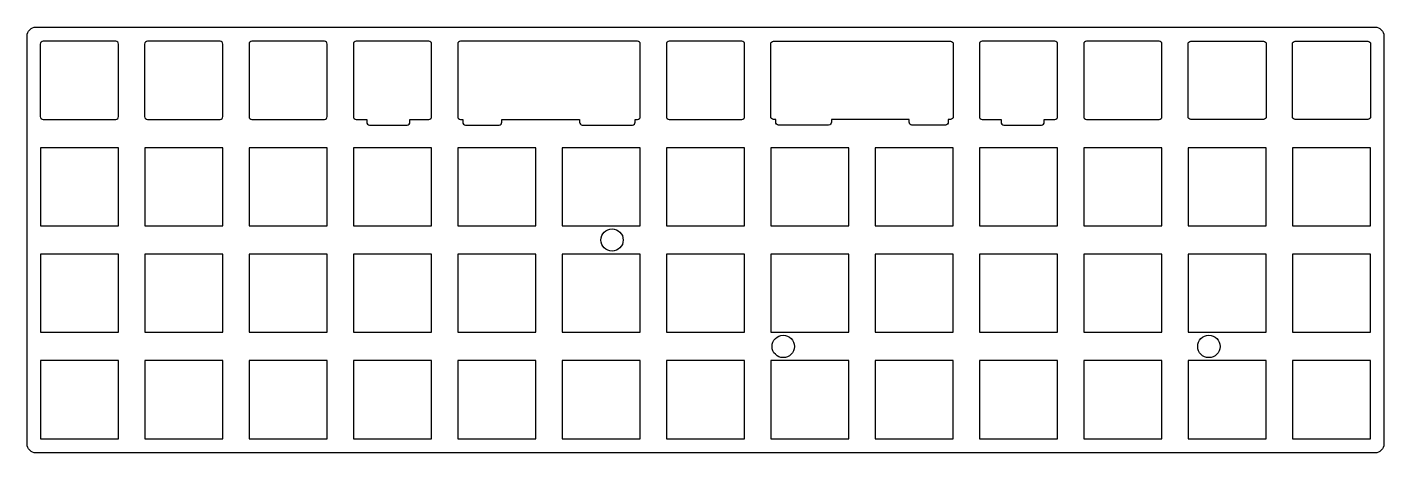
# Model space of a CAD drawing. Header units: millimetres. Extents: x -271 to -28, y 29 to 105.
import ezdxf

# ---------------------------------------------------------------- set-up
doc = ezdxf.new("R2010")
doc.units = ezdxf.units.MM
doc.layers.get('0').update_dxf_attribs({"linetype": 'CONTINUOUS'})

msp = doc.modelspace()

# ---------------------------------------------------------------- linework, layer by layer
for points in [[(-269.296, 104.775032), (-29.5835, 104.775032, -0.4142135624), (-27.996, 103.187532), (-27.996, 30.162532, -0.4142135624), (-29.5835, 28.575032), (-269.296, 28.575032, -0.4142135624), (-270.8835, 30.162532), (-270.8835, 103.187532, -0.4142135624)], [(-268.023553, 88.253553), (-255.023553, 88.253553, 0.4142135624), (-254.523553, 88.753553), (-254.523553, 101.753552, 0.4142135624), (-255.023553, 102.253552), (-268.023553, 102.253552, 0.4142135624), (-268.523553, 101.753552), (-268.523553, 88.753553, 0.4142135624)], [(-235.843553, 88.753553), (-235.843553, 101.753552, 0.4142135624), (-236.343553, 102.253552), (-249.343553, 102.253552, 0.4142135624), (-249.843553, 101.753552), (-249.843553, 88.753553, 0.4142135624), (-249.343553, 88.253553), (-236.343553, 88.253553, 0.4142135624)], [(-231.163553, 101.753552), (-231.163553, 88.753553, 0.4142135624), (-230.663553, 88.253553), (-217.663553, 88.253553, 0.4142135624), (-217.163553, 88.753553), (-217.163553, 101.753552, 0.4142135624), (-217.663553, 102.253552), (-230.663553, 102.253552, 0.4142135624)], [(-202.853553, 102.253552), (-203.593553, 102.253552), (-208.853553, 102.253552), (-209.593553, 102.253552), (-211.983553, 102.253552, 0.4142135624), (-212.483553, 101.753552), (-212.483553, 88.753553, 0.4142135624), (-211.983553, 88.253553), (-210.093553, 88.253553), (-210.093553, 87.753553, 0.4142135624), (-209.593553, 87.253553), (-208.853553, 87.253553), (-203.593553, 87.253553), (-202.853553, 87.253553, 0.4142135624), (-202.353553, 87.753553), (-202.353553, 88.253553), (-198.983553, 88.253553, 0.4142135624), (-198.483553, 88.753553), (-198.483553, 101.753552, 0.4142135624), (-198.983553, 102.253552)], [(-164.753553, 87.253553), (-162.525553, 87.253553, 0.4142135624), (-162.025553, 87.753553), (-162.025553, 88.253553), (-161.623553, 88.253553, 0.4142135624), (-161.123553, 88.753553), (-161.123553, 101.753552, 0.4142135624), (-161.623553, 102.253552), (-162.525553, 102.253552), (-164.753553, 102.253552), (-165.493553, 102.253552), (-168.525553, 102.253552), (-170.753553, 102.253552), (-170.963553, 102.253552), (-171.493553, 102.253552), (-174.623553, 102.253552), (-180.303553, 102.253552), (-183.963553, 102.253552), (-186.401553, 102.253552), (-192.401553, 102.253552), (-193.303553, 102.253552, 0.4142135624), (-193.803553, 101.753552), (-193.803553, 88.753553, 0.4142135624), (-193.303553, 88.253553), (-192.901553, 88.253553), (-192.901553, 87.753553, 0.4142135624), (-192.401553, 87.253553), (-186.401553, 87.253553, 0.4142135624), (-185.901553, 87.753553), (-185.901553, 88.253553), (-183.963553, 88.253553), (-180.303553, 88.253553), (-174.623553, 88.253553), (-171.993553, 88.253553), (-171.993553, 87.753553, 0.4142135624), (-171.493553, 87.253553), (-170.753553, 87.253553), (-168.525553, 87.253553), (-165.493553, 87.253553)], [(-142.443553, 88.753553), (-142.443553, 101.753552, 0.4142135624), (-142.943553, 102.253552), (-155.943553, 102.253552, 0.4142135624), (-156.443553, 101.753552), (-156.443553, 88.753553, 0.4142135624), (-155.943553, 88.253553), (-142.943553, 88.253553, 0.4142135624)], [(-105.583553, 102.253552, -0.4142135624), (-105.083553, 101.753552), (-105.083553, 88.753553, -0.4142135624), (-105.583553, 88.253553), (-105.985553, 88.253553), (-105.985553, 87.753553, -0.4142135624), (-106.485553, 87.253553), (-112.485553, 87.253553, -0.4142135624), (-112.985553, 87.753553), (-112.985553, 88.253553), (-114.923553, 88.253553), (-118.583553, 88.253553), (-124.263553, 88.253553), (-126.893553, 88.253553), (-126.893553, 87.753553, -0.4142135624), (-127.393553, 87.253553), (-128.133553, 87.253553), (-130.361553, 87.253553), (-133.393553, 87.253553), (-134.133553, 87.253553), (-136.361553, 87.253553, -0.4142135624), (-136.861553, 87.753553), (-136.861553, 88.253553), (-137.263553, 88.253553, -0.4142135624), (-137.763553, 88.753553), (-137.763553, 101.753552, -0.4142135624), (-137.263553, 102.253552), (-136.361553, 102.253552), (-134.133553, 102.253552), (-133.393553, 102.253552), (-130.361553, 102.253552), (-128.133553, 102.253552), (-127.923553, 102.253552), (-127.393553, 102.253552), (-124.263553, 102.253552), (-118.583553, 102.253552), (-114.923553, 102.253552), (-112.485553, 102.253552), (-106.485553, 102.253552)], [(-96.033553, 102.253552), (-99.903553, 102.253552, 0.4142135624), (-100.403553, 101.753552), (-100.403553, 88.753553, 0.4142135624), (-99.903553, 88.253553), (-96.533553, 88.253553), (-96.533553, 87.753553, 0.4142135624), (-96.033553, 87.253553), (-95.293553, 87.253553), (-90.033553, 87.253553), (-89.293553, 87.253553, 0.4142135624), (-88.793553, 87.753553), (-88.793553, 88.253553), (-86.903553, 88.253553, 0.4142135624), (-86.403553, 88.753553), (-86.403553, 101.753552, 0.4142135624), (-86.903553, 102.253552), (-89.293553, 102.253552), (-90.033553, 102.253552), (-95.293553, 102.253552)], [(-68.223553, 102.253552), (-81.223553, 102.253552, 0.4142135624), (-81.723553, 101.753552), (-81.723553, 88.753553, 0.4142135624), (-81.223553, 88.253553), (-68.223553, 88.253553, 0.4142135624), (-67.723553, 88.753553), (-67.723553, 101.753552, 0.4142135624)], [(-49.043553, 88.753553, -0.4142135624), (-49.543553, 88.253553), (-62.543553, 88.253553, -0.4142135624), (-63.043553, 88.753553), (-63.043553, 101.753552, -0.4142135624), (-62.543553, 102.253552), (-49.543553, 102.253552, -0.4142135624), (-49.043553, 101.753552)], [(-30.363553, 88.753553, -0.4142135624), (-30.863553, 88.253553), (-43.863553, 88.253553, -0.4142135624), (-44.363553, 88.753553), (-44.363553, 101.753552, -0.4142135624), (-43.863553, 102.253552), (-30.863553, 102.253552, -0.4142135624), (-30.363553, 101.753552)]]:
    msp.add_lwpolyline(points, format="xyb", close=True)
for points in [[(-254.52, 69.2), (-254.52, 83.2), (-268.52, 83.2), (-268.52, 69.2)], [(-235.84, 69.2), (-235.84, 83.2), (-249.84, 83.2), (-249.84, 69.2)], [(-231.16, 83.2), (-231.16, 69.2), (-217.16, 69.2), (-217.16, 83.2)], [(-198.48, 69.2), (-198.48, 83.2), (-212.48, 83.2), (-212.48, 69.2)], [(-193.8, 83.2), (-193.8, 69.2), (-179.8, 69.2), (-179.8, 83.2)], [(-161.12, 69.2), (-161.12, 83.2), (-175.12, 83.2), (-175.12, 69.2)], [(-142.44, 69.2), (-142.44, 83.2), (-156.44, 83.2), (-156.44, 69.2)], [(-123.76, 69.2), (-123.76, 83.2), (-137.76, 83.2), (-137.76, 69.2)], [(-105.08, 69.2), (-105.08, 83.2), (-119.08, 83.2), (-119.08, 69.2)], [(-100.4, 69.2), (-86.4, 69.2), (-86.4, 83.2), (-100.4, 83.2)], [(-81.72, 69.2), (-67.72, 69.2), (-67.72, 83.2), (-81.72, 83.2)], [(-63.04, 69.2), (-49.04, 69.2), (-49.04, 83.2), (-63.04, 83.2)], [(-44.36, 69.2), (-30.36, 69.2), (-30.36, 83.2), (-44.36, 83.2)], [(-254.52, 64.15), (-268.52, 64.15), (-268.52, 50.15), (-254.52, 50.15)], [(-249.84, 50.15), (-235.84, 50.15), (-235.84, 64.15), (-249.84, 64.15)], [(-217.16, 50.15), (-217.16, 64.15), (-231.16, 64.15), (-231.16, 50.15)], [(-212.48, 64.15), (-212.48, 50.15), (-198.48, 50.15), (-198.48, 64.15)], [(-193.8, 50.15), (-179.8, 50.15), (-179.8, 64.15), (-193.8, 64.15)], [(-175.12, 64.15), (-175.12, 50.15), (-161.12, 50.15), (-161.12, 64.15)], [(-156.44, 64.15), (-156.44, 50.15), (-142.44, 50.15), (-142.44, 64.15)], [(-123.76, 50.15), (-123.76, 64.15), (-137.76, 64.15), (-137.76, 50.15)], [(-105.08, 50.15), (-105.08, 64.15), (-119.08, 64.15), (-119.08, 50.15)], [(-86.4, 64.15), (-100.4, 64.15), (-100.4, 50.15), (-86.4, 50.15)], [(-67.72, 50.15), (-67.72, 64.15), (-81.72, 64.15), (-81.72, 50.15)], [(-63.04, 50.15), (-49.04, 50.15), (-49.04, 64.15), (-63.04, 64.15)], [(-30.36, 50.15), (-30.36, 64.15), (-44.36, 64.15), (-44.36, 50.15)], [(-254.52, 45.1), (-268.52, 45.1), (-268.52, 31.1), (-254.52, 31.1)], [(-249.84, 31.1), (-235.84, 31.1), (-235.84, 45.1), (-249.84, 45.1)], [(-231.16, 45.1), (-231.16, 31.1), (-217.16, 31.1), (-217.16, 45.1)], [(-198.48, 45.1), (-212.48, 45.1), (-212.48, 31.1), (-198.48, 31.1)], [(-193.8, 31.1), (-179.8, 31.1), (-179.8, 45.1), (-193.8, 45.1)], [(-161.12, 45.1), (-175.12, 45.1), (-175.12, 31.1), (-161.12, 31.1)], [(-142.44, 45.1), (-156.44, 45.1), (-156.44, 31.1), (-142.44, 31.1)], [(-137.76, 45.1), (-137.76, 31.1), (-123.76, 31.1), (-123.76, 45.1)], [(-119.08, 31.1), (-105.08, 31.1), (-105.08, 45.1), (-119.08, 45.1)], [(-100.4, 31.1), (-86.4, 31.1), (-86.4, 45.1), (-100.4, 45.1)], [(-67.72, 45.1), (-81.72, 45.1), (-81.72, 31.1), (-67.72, 31.1)], [(-63.04, 45.1), (-63.04, 31.1), (-49.04, 31.1), (-49.04, 45.1)], [(-30.36, 31.1), (-30.36, 45.1), (-44.36, 45.1), (-44.36, 31.1)]]:
    msp.add_lwpolyline(points, close=True)
for centre in [(-166.171, 66.675), (-135.521, 47.625), (-59.321, 47.625)]:
    msp.add_circle(centre, 2)

doc.saveas('drawing.dxf')
